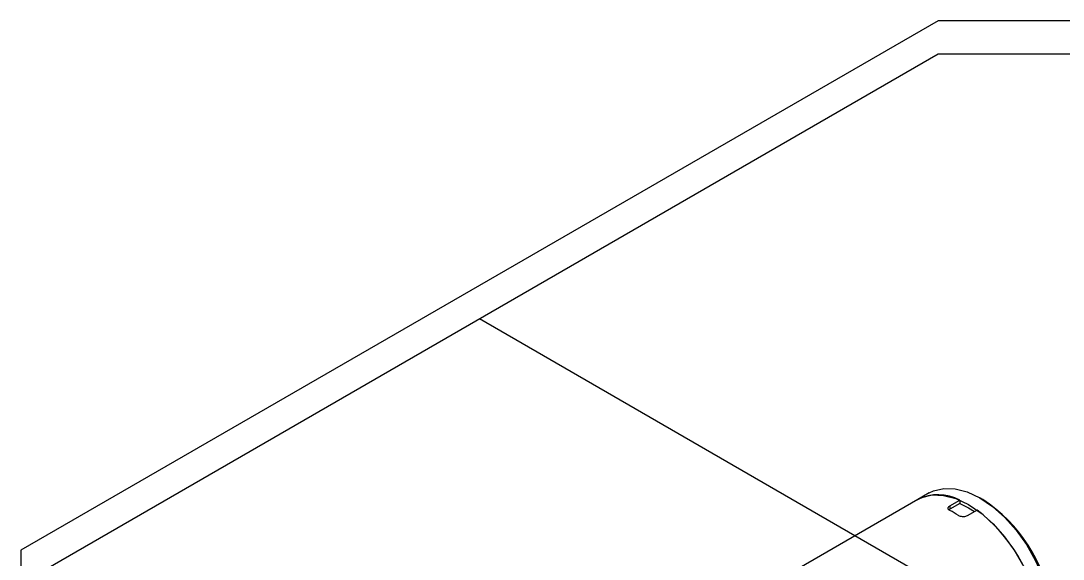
# Model space of a CAD drawing. Header units: millimetres. Extents: x 15 to 415, y 5 to 292.
# Drawn here: x 206.71 to 232.42, y 228.76 to 242.05 of the extents above; entities that cross this region are included whole.
import ezdxf

# ---------------------------------------------------------------- set-up
doc = ezdxf.new("R2010")
doc.units = ezdxf.units.MM
doc.linetypes.add('CENTERX2', pattern=[20.32, 12.7, -2.54, 2.54, -2.54])

msp = doc.modelspace()

# ---------------------------------------------------------------- linework, layer by layer
at = {"color": 7, "linetype": 'Continuous', "lineweight": 25}
for p, q in [((229.3383, 242.0451), (206.7109, 228.9826)), ((243.0096, 242.0451), (229.3383, 242.0451)), ((229.1208, 230.398), (228.8379, 230.2347)), ((228.8379, 230.2347), (225.0479, 228.0468)), ((229.6282, 230.0758), (229.8757, 230.2187)), ((229.8757, 230.2187), (229.8757, 230.1364)), ((230.4417, 230.2333), (230.371, 230.2741)), ((229.6282, 229.9935), (229.6088, 229.9783)), ((229.8757, 230.1364), (229.6282, 229.9935)), ((229.6282, 230.0758), (229.6282, 229.9935)), ((230.3, 229.9738), (230.0525, 229.8309)), ((206.7109, 228.9826), (206.7109, 220.4919))]:
    msp.add_line(p, q, dxfattribs=at)
at = {"color": 7, "linetype": 'Continuous'}
for p, q in [((206.7109, 228.166), (229.3383, 241.2286)), ((229.3383, 241.2286), (244.0461, 241.2286))]:
    msp.add_line(p, q, dxfattribs=at)
at = {"color": 7, "linetype": 'CENTERX2'}
msp.add_line((218.0246, 234.6973), (273.4618, 202.6941), dxfattribs=at)
at = {"color": 7, "linetype": 'Continuous', "lineweight": 25, "flags": 128}
for points in [[(229.1208, 230.398), (229.2232, 230.4482), (229.4773, 230.5101), (229.7592, 230.5012), (230.0601, 230.4218), (230.3707, 230.2743), (230.6813, 230.0632), (230.9822, 229.7952), (231.2641, 229.4786), (231.5182, 229.1233), (231.7366, 228.7402), (231.9125, 228.3414), (232.0405, 227.9392), (232.1165, 227.5461)], [(228.8379, 230.2347), (228.9403, 230.2849), (229.1944, 230.3468), (229.4763, 230.338), (229.7773, 230.2585), (230.0878, 230.111), (230.3984, 229.8999), (230.6994, 229.6319), (230.9813, 229.3153), (231.2354, 228.96), (231.4538, 228.5769), (231.6297, 228.1781), (231.7576, 227.7759), (231.8336, 227.3828)], [(229.8757, 230.1364), (230.0878, 230.0293), (230.2356, 229.9366)]]:
    msp.add_lwpolyline(points, dxfattribs=at)
at = {"color": 7, "linetype": 'Continuous', "lineweight": 25}
for centre, radius, start, end in [((229.3412, 229.2195), 1.1332, 61.85837, 116.36841), ((228.4036, 227.0834), 3.7517, 8.33909, 57.09567), ((228.5582, 227.8659), 2.3556, 57.02251, 62.98287), ((227.8772, 226.7885), 4.002, 9.40306, 52.74264)]:
    msp.add_arc(centre, radius, start, end, dxfattribs=at)
for points, knots in [([(229.6282, 229.9644), (229.6175, 229.9711), (229.5959, 229.9844), (229.5824, 230.01), (229.5854, 230.0365), (229.6027, 230.0593), (229.621, 230.0711), (229.6282, 230.0758)], [0, 0, 0, 0, 0.2152398, 0.4304617, 0.6460287, 0.861084, 1, 1, 1, 1]), ([(230.0525, 229.8309), (230.0395, 229.8249), (230.0134, 229.8128), (229.9636, 229.8074), (229.9129, 229.8122), (229.8701, 229.8249), (229.8489, 229.8371), (229.8404, 229.842)], [0, 0, 0, 0, 0.2132839, 0.4265363, 0.6406529, 0.8559621, 1, 1, 1, 1])]:
    msp.add_open_spline(points, degree=3, knots=knots, dxfattribs=at)

doc.saveas('drawing.dxf')
